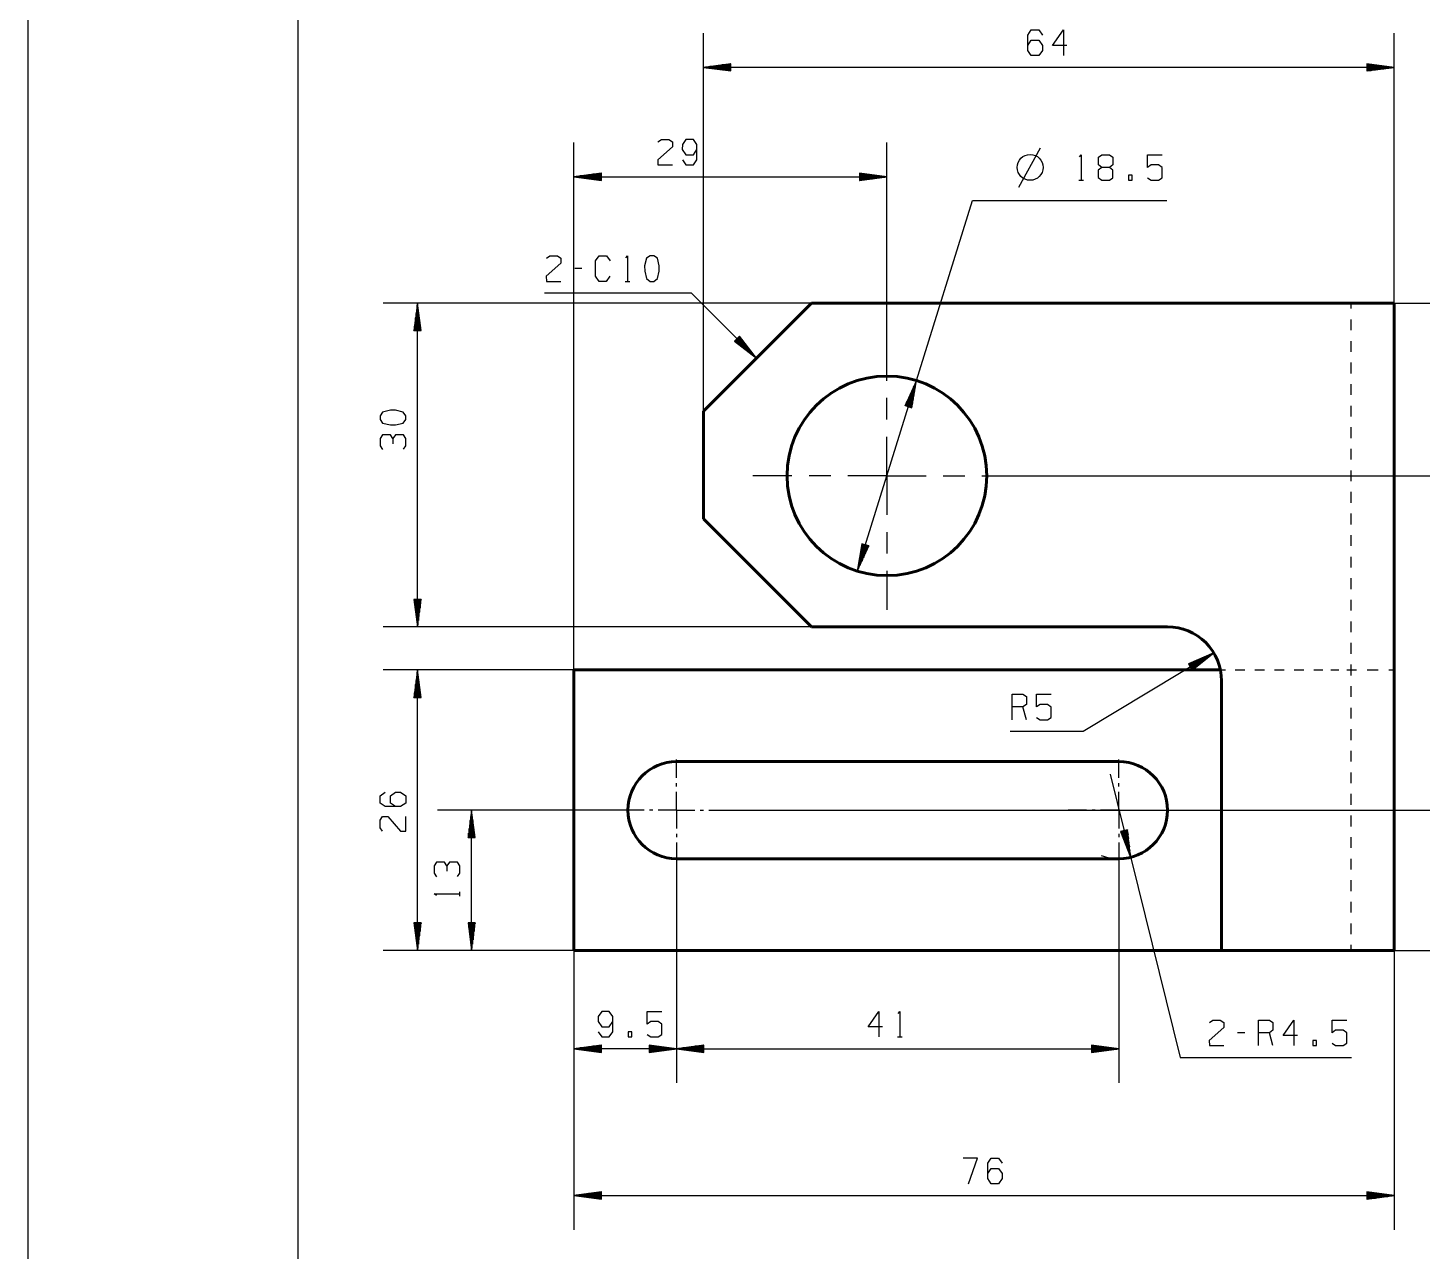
# Model space of a CAD drawing. Header units: millimetres. Extents: x 0 to 210, y 0 to 503.
# Drawn here: x 0 to 129.2, y 84.4 to 197.8 of the extents above; entities that cross this region are included whole.
import ezdxf

# ---------------------------------------------------------------- set-up
doc = ezdxf.new("R2010")
doc.units = ezdxf.units.MM
doc.layers.add('101', color=7, linetype='CONTINUOUS', true_color=0xffffff)

msp = doc.modelspace()

# ---------------------------------------------------------------- linework, layer by layer
at = {"layer": '101', "color": 133, "linetype": 'Continuous'}
for p, q in [((0, 297), (0, 0)), ((25, 292), (25, 5))]:
    msp.add_line(p, q, dxfattribs=at)
at = {"layer": '101', "color": 22, "linetype": 'Continuous'}
for p, q in [((62.60194, 162.27106), (62.60194, 197.31416)), ((126.60194, 172.27106), (126.60194, 197.31416)), ((65.14194, 194.47356), (62.60194, 194.13916)), ((126.60194, 194.13916), (62.60194, 194.13916)), ((62.60194, 194.13916), (65.14194, 193.80478)), ((65.14194, 194.16457), (62.79487, 194.16457)), ((65.14194, 194.11375), (62.79487, 194.11375)), ((65.14194, 194.21536), (63.18074, 194.21536)), ((65.14194, 194.06297), (63.18074, 194.06297)), ((65.14194, 194.26616), (63.5666, 194.26616)), ((65.14194, 194.01216), (63.5666, 194.01216)), ((65.14194, 194.31697), (63.95247, 194.31697)), ((65.14194, 193.96135), (63.95247, 193.96135)), ((65.14194, 194.36777), (64.33833, 194.36777)), ((65.14194, 193.91057), (64.33833, 193.91057)), ((65.14194, 194.41856), (64.72419, 194.41856)), ((65.14194, 193.85976), (64.72419, 193.85976)), ((65.14194, 194.46936), (65.11005, 194.46936)), ((65.14194, 194.46936), (65.11005, 194.46936)), ((65.14194, 193.80898), (65.11005, 193.80898)), ((65.14194, 193.80898), (65.11005, 193.80898)), ((65.14194, 193.80478), (65.14194, 194.47356)), ((126.60194, 194.13916), (124.06194, 194.47356)), ((124.06194, 194.47356), (124.06194, 193.80478)), ((124.06194, 194.46936), (124.09383, 194.46936)), ((124.06194, 194.46936), (124.09383, 194.46936)), ((124.06194, 194.41856), (124.47968, 194.41856)), ((124.06194, 194.36777), (124.86555, 194.36777)), ((124.06194, 194.31697), (125.25142, 194.31697)), ((124.06194, 194.26616), (125.63728, 194.26616)), ((124.06194, 194.21536), (126.02314, 194.21536)), ((124.06194, 194.16457), (126.40901, 194.16457)), ((124.06194, 193.80478), (126.60194, 194.13916)), ((124.06194, 194.11375), (126.40901, 194.11375)), ((124.06194, 194.06297), (126.02314, 194.06297)), ((124.06194, 194.01216), (125.63728, 194.01216)), ((124.06194, 193.96135), (125.25142, 193.96135)), ((124.06194, 193.91057), (124.86555, 193.91057)), ((124.06194, 193.85976), (124.47968, 193.85976)), ((124.06194, 193.80898), (124.09383, 193.80898)), ((124.06194, 193.80898), (124.09383, 193.80898)), ((50.60194, 112.27104), (50.60194, 187.17171)), ((79.60194, 168.69604), (79.60194, 187.17171)), ((53.14194, 184.3311), (50.60194, 183.99672)), ((50.60194, 183.99672), (79.60194, 183.99672)), ((50.60194, 183.99672), (53.14194, 183.66232)), ((53.14194, 184.02211), (50.79487, 184.02211)), ((53.14194, 183.97131), (50.79487, 183.97131)), ((53.14194, 184.07291), (51.18073, 184.07291)), ((53.14194, 183.92052), (51.18073, 183.92052)), ((53.14194, 184.12372), (51.5666, 184.12372)), ((53.14194, 183.86972), (51.5666, 183.86972)), ((53.14194, 184.17451), (51.95247, 184.17451)), ((53.14194, 183.81891), (51.95247, 183.81891)), ((53.14194, 184.22531), (52.33833, 184.22531)), ((53.14194, 183.76811), (52.33833, 183.76811)), ((53.14194, 184.27612), (52.72419, 184.27612)), ((53.14194, 183.71732), (52.72419, 183.71732)), ((53.14194, 184.3269), (53.11006, 184.3269)), ((53.14194, 184.3269), (53.11006, 184.3269)), ((53.14194, 183.66652), (53.11006, 183.66652)), ((53.14194, 183.66652), (53.11006, 183.66652)), ((53.14194, 183.66232), (53.14194, 184.3311)), ((79.60194, 183.99672), (77.06194, 184.3311)), ((77.06194, 184.3311), (77.06194, 183.66232)), ((77.06194, 184.3269), (77.09382, 184.3269)), ((77.06194, 184.3269), (77.09382, 184.3269)), ((77.06194, 184.27612), (77.47968, 184.27612)), ((77.06194, 184.22531), (77.86555, 184.22531)), ((77.06194, 184.17451), (78.25141, 184.17451)), ((77.06194, 184.12372), (78.63728, 184.12372)), ((77.06194, 184.07291), (79.02314, 184.07291)), ((77.06194, 184.02211), (79.409, 184.02211)), ((77.06194, 183.66232), (79.60194, 183.99672)), ((77.06194, 183.97131), (79.409, 183.97131)), ((77.06194, 183.92052), (79.02314, 183.92052)), ((77.06194, 183.86972), (78.63728, 183.86972)), ((77.06194, 183.81891), (78.25141, 183.81891)), ((77.06194, 183.76811), (77.86555, 183.76811)), ((77.06194, 183.71732), (77.47968, 183.71732)), ((77.06194, 183.66652), (77.09382, 183.66652)), ((77.06194, 183.66652), (77.09382, 183.66652)), ((76.8529, 147.43898), (87.5425, 181.78232)), ((87.5425, 181.78232), (105.53839, 181.78232)), ((61.48253, 173.20992), (47.87766, 173.20992)), ((61.48253, 173.20992), (67.51167, 167.18077)), ((72.60194, 172.27106), (32.93176, 172.27106)), ((36.10675, 172.27106), (35.77236, 169.73105)), ((36.08136, 169.73105), (36.08136, 172.07812)), ((36.10675, 142.27106), (36.10675, 172.27106)), ((36.44115, 169.73105), (36.10675, 172.27106)), ((36.13216, 169.73105), (36.13216, 172.07812)), ((126.60194, 172.27106), (145.72563, 172.27106)), ((35.87815, 169.73105), (35.87815, 170.53467)), ((35.92896, 169.73105), (35.92896, 170.92053)), ((35.97975, 169.73105), (35.97975, 171.30638)), ((36.03056, 169.73105), (36.03056, 171.69226)), ((36.18296, 169.73105), (36.18296, 171.69226)), ((36.23375, 169.73105), (36.23375, 171.30638)), ((36.28455, 169.73105), (36.28455, 170.92053)), ((36.33535, 169.73105), (36.33535, 170.53467)), ((35.77236, 169.73105), (36.44115, 169.73105)), ((35.77655, 169.73105), (35.77655, 169.76294)), ((35.77655, 169.73105), (35.77655, 169.76294)), ((35.82735, 169.73105), (35.82735, 170.14879)), ((36.38615, 169.73105), (36.38615, 170.14879)), ((36.43695, 169.73105), (36.43695, 169.76294)), ((36.43695, 169.73105), (36.43695, 169.76294)), ((65.95207, 169.21329), (65.47916, 168.74037)), ((65.47916, 168.74037), (67.51167, 167.18077)), ((65.48213, 168.74335), (65.50468, 168.72079)), ((65.48213, 168.74335), (65.50468, 168.72079)), ((65.51805, 168.77927), (65.81345, 168.48387)), ((65.55398, 168.81519), (66.12222, 168.24695)), ((65.5899, 168.8511), (66.43098, 168.01003)), ((65.62582, 168.88702), (66.73975, 167.77309)), ((65.66174, 168.92296), (67.04852, 167.53616)), ((65.69765, 168.95888), (67.35728, 167.29924)), ((65.73358, 168.9948), (67.3932, 167.33516)), ((65.7695, 169.03072), (67.15628, 167.64394)), ((65.80542, 169.06664), (66.91936, 167.9527)), ((65.84134, 169.10255), (66.68243, 168.26146)), ((65.87727, 169.13847), (66.4455, 168.57024)), ((65.91319, 169.17441), (66.20857, 168.87901)), ((65.9491, 169.21031), (65.97165, 169.18777)), ((65.9491, 169.21031), (65.97165, 169.18777)), ((67.51167, 167.18077), (65.95207, 169.21329)), ((82.35098, 165.1031), (81.27682, 162.77725)), ((81.47485, 162.71561), (81.94302, 164.21977)), ((81.52335, 162.70053), (82.10621, 164.5731)), ((81.57185, 162.68542), (82.26939, 164.92644)), ((81.62036, 162.67032), (82.31789, 164.91135)), ((81.66886, 162.65523), (82.25172, 164.52782)), ((81.71737, 162.64014), (82.18555, 164.14429)), ((81.9154, 162.57849), (82.35098, 165.1031)), ((81.28082, 162.776), (81.2903, 162.80646)), ((81.28082, 162.776), (81.2903, 162.80646)), ((81.32933, 162.76091), (81.45348, 163.15979)), ((81.37784, 162.74582), (81.61666, 163.51312)), ((81.42634, 162.73071), (81.77985, 163.86646)), ((81.76587, 162.62503), (82.11938, 163.76076)), ((81.81438, 162.60994), (82.05321, 163.37724)), ((81.86288, 162.59483), (81.98704, 162.9937)), ((81.27682, 162.77725), (81.9154, 162.57849)), ((81.91138, 162.57974), (81.92086, 162.61018)), ((81.91138, 162.57974), (81.92086, 162.61018)), ((92.02695, 156.27104), (136.17979, 156.27104)), ((77.28848, 149.96361), (76.8529, 147.43898)), ((77.58352, 149.87178), (76.88599, 147.63075)), ((77.53502, 149.88687), (76.95216, 148.01428)), ((77.48651, 149.90196), (77.01833, 148.39781)), ((77.438, 149.91707), (77.0845, 148.78133)), ((77.3895, 149.93216), (77.15067, 149.16487)), ((77.341, 149.94725), (77.21684, 149.54839)), ((77.29249, 149.96236), (77.28302, 149.93192)), ((77.29249, 149.96236), (77.28302, 149.93192)), ((77.92706, 149.76485), (77.28848, 149.96361)), ((76.8529, 147.43898), (77.92706, 149.76485)), ((77.63203, 149.85667), (76.93449, 147.61566)), ((77.68053, 149.84158), (77.09767, 147.96899)), ((77.72903, 149.82648), (77.26085, 148.32233)), ((77.77754, 149.81139), (77.42403, 148.67566)), ((77.82604, 149.7963), (77.58721, 149.02899)), ((77.87455, 149.78119), (77.7504, 149.38232)), ((77.92305, 149.76608), (77.91357, 149.73566)), ((77.92305, 149.76608), (77.91357, 149.73566)), ((36.44115, 144.81105), (35.77236, 144.81105)), ((35.77236, 144.81105), (36.10675, 142.27106)), ((35.77655, 144.81105), (35.77655, 144.77917)), ((35.77655, 144.81105), (35.77655, 144.77917)), ((35.82735, 144.81105), (35.82735, 144.3933)), ((35.87815, 144.81105), (35.87815, 144.00745)), ((35.92896, 144.81105), (35.92896, 143.62157)), ((35.97975, 144.81105), (35.97975, 143.2357)), ((36.03056, 144.81105), (36.03056, 142.84985)), ((36.08136, 144.81105), (36.08136, 142.46397)), ((36.10675, 142.27106), (36.44115, 144.81105)), ((36.13216, 144.81105), (36.13216, 142.46397)), ((36.18296, 144.81105), (36.18296, 142.84985)), ((36.23375, 144.81105), (36.23375, 143.2357)), ((36.28455, 144.81105), (36.28455, 143.62157)), ((36.33535, 144.81105), (36.33535, 144.00745)), ((36.38615, 144.81105), (36.38615, 144.3933)), ((36.43695, 144.81105), (36.43695, 144.77917)), ((36.43695, 144.81105), (36.43695, 144.77917)), ((72.60194, 142.27106), (32.93176, 142.27106)), ((109.88447, 139.85173), (97.78679, 132.56158)), ((109.88447, 139.85173), (107.53635, 138.82716)), ((107.66962, 138.606), (109.3494, 139.61826)), ((107.69584, 138.5625), (109.70612, 139.7739)), ((107.72206, 138.519), (109.73233, 139.73039)), ((107.88155, 138.25432), (109.88447, 139.85173)), ((50.60194, 138.27104), (32.93176, 138.27104)), ((36.10675, 138.27104), (35.77236, 135.73105)), ((36.10675, 112.27104), (36.10675, 138.27104)), ((36.44115, 135.73105), (36.10675, 138.27104)), ((107.53635, 138.82716), (107.88155, 138.25432)), ((107.53851, 138.82356), (107.56582, 138.84001)), ((107.53851, 138.82356), (107.56582, 138.84001)), ((107.56474, 138.78004), (107.92255, 138.99567)), ((107.59096, 138.73654), (108.27925, 139.15132)), ((107.61718, 138.69302), (108.63596, 139.30696)), ((107.64339, 138.64952), (108.99269, 139.4626)), ((107.74828, 138.47548), (109.42806, 139.48773)), ((107.7745, 138.43196), (109.12378, 139.24506)), ((107.80071, 138.38846), (108.81951, 139.00238)), ((107.82693, 138.34494), (108.51523, 138.75972)), ((107.85315, 138.30144), (108.21096, 138.51704)), ((107.87937, 138.25792), (107.90668, 138.27437)), ((107.87937, 138.25792), (107.90668, 138.27437)), ((35.97975, 135.73105), (35.97975, 137.30638)), ((36.03056, 135.73105), (36.03056, 137.69225)), ((36.08136, 135.73105), (36.08136, 138.07812)), ((36.13216, 135.73105), (36.13216, 138.07812)), ((36.18296, 135.73105), (36.18296, 137.69225)), ((36.23375, 135.73105), (36.23375, 137.30638)), ((35.77236, 135.73105), (36.44115, 135.73105)), ((35.77655, 135.73105), (35.77655, 135.76294)), ((35.77655, 135.73105), (35.77655, 135.76294)), ((35.82735, 135.73105), (35.82735, 136.14879)), ((35.87815, 135.73105), (35.87815, 136.53465)), ((35.92896, 135.73105), (35.92896, 136.92053)), ((36.28455, 135.73105), (36.28455, 136.92053)), ((36.33535, 135.73105), (36.33535, 136.53465)), ((36.38615, 135.73105), (36.38615, 136.14879)), ((36.43695, 135.73105), (36.43695, 135.76294)), ((36.43695, 135.73105), (36.43695, 135.76294)), ((97.78679, 132.56158), (91.01134, 132.56158)), ((100.27838, 128.60843), (106.75844, 102.34865)), ((55.40194, 125.27104), (37.94332, 125.27104)), ((41.11832, 125.27104), (40.78392, 122.73105)), ((40.99132, 122.73105), (40.99132, 124.30639)), ((41.04212, 122.73105), (41.04212, 124.69225)), ((41.09292, 122.73105), (41.09292, 125.07812)), ((41.11832, 112.27104), (41.11832, 125.27104)), ((41.45272, 122.73105), (41.11832, 125.27104)), ((41.14372, 122.73105), (41.14372, 125.07812)), ((41.19452, 122.73105), (41.19452, 124.69225)), ((41.24532, 122.73105), (41.24532, 124.30639)), ((64.80194, 125.27104), (136.17979, 125.27104)), ((40.78392, 122.73105), (41.45272, 122.73105)), ((40.78812, 122.73105), (40.78812, 122.76293)), ((40.78812, 122.73105), (40.78812, 122.76293)), ((40.83892, 122.73105), (40.83892, 123.1488)), ((40.88972, 122.73105), (40.88972, 123.53465)), ((40.94052, 122.73105), (40.94052, 123.92052)), ((41.29612, 122.73105), (41.29612, 123.92052)), ((41.34692, 122.73105), (41.34692, 123.53465)), ((41.39772, 122.73105), (41.39772, 123.1488)), ((41.44852, 122.73105), (41.44852, 122.76293)), ((41.44852, 122.73105), (41.44852, 122.76293)), ((101.89617, 123.44824), (101.24686, 123.28801)), ((101.24686, 123.28801), (102.18005, 120.9021)), ((101.25093, 123.28902), (101.25858, 123.25806)), ((101.25093, 123.28902), (101.25858, 123.25806)), ((101.30026, 123.30119), (101.40034, 122.89561)), ((101.34958, 123.31336), (101.54211, 122.53316)), ((101.3989, 123.32553), (101.68388, 122.1707)), ((101.44822, 123.33771), (101.82563, 121.80825)), ((101.49754, 123.34987), (101.9674, 121.44579)), ((101.54686, 123.36205), (102.10917, 121.08333)), ((101.59618, 123.37422), (102.15849, 121.0955)), ((101.6455, 123.38638), (102.11536, 121.48231)), ((101.69482, 123.39856), (102.07224, 121.86909)), ((101.74414, 123.41072), (102.02911, 122.25589)), ((101.79346, 123.4229), (101.98598, 122.64268)), ((101.84278, 123.43507), (101.94286, 123.02949)), ((101.8921, 123.44724), (101.89973, 123.41628)), ((101.8921, 123.44724), (101.89973, 123.41628)), ((102.18005, 120.9021), (101.89617, 123.44824)), ((60.10194, 120.57105), (60.10194, 99.97768)), ((60.10194, 120.57105), (60.10194, 99.97768)), ((101.10194, 120.57105), (101.10194, 99.97768)), ((36.44115, 114.81104), (35.77236, 114.81104)), ((35.77236, 114.81104), (36.10675, 112.27104)), ((35.77655, 114.81104), (35.77655, 114.77917)), ((35.77655, 114.81104), (35.77655, 114.77917)), ((35.82735, 114.81104), (35.82735, 114.3933)), ((35.87815, 114.81104), (35.87815, 114.00743)), ((35.92896, 114.81104), (35.92896, 113.62157)), ((35.97975, 114.81104), (35.97975, 113.23571)), ((36.03056, 114.81104), (36.03056, 112.84984)), ((36.08136, 114.81104), (36.08136, 112.46398)), ((36.10675, 112.27104), (36.44115, 114.81104)), ((36.13216, 114.81104), (36.13216, 112.46398)), ((36.18296, 114.81104), (36.18296, 112.84984)), ((36.23375, 114.81104), (36.23375, 113.23571)), ((36.28455, 114.81104), (36.28455, 113.62157)), ((36.33535, 114.81104), (36.33535, 114.00743)), ((36.38615, 114.81104), (36.38615, 114.3933)), ((36.43695, 114.81104), (36.43695, 114.77917)), ((36.43695, 114.81104), (36.43695, 114.77917)), ((41.45272, 114.81104), (40.78392, 114.81104)), ((40.78392, 114.81104), (41.11832, 112.27104)), ((40.78812, 114.81104), (40.78812, 114.77917)), ((40.78812, 114.81104), (40.78812, 114.77917)), ((40.83892, 114.81104), (40.83892, 114.3933)), ((40.88972, 114.81104), (40.88972, 114.00743)), ((40.94052, 114.81104), (40.94052, 113.62157)), ((40.99132, 114.81104), (40.99132, 113.23571)), ((41.04212, 114.81104), (41.04212, 112.84984)), ((41.09292, 114.81104), (41.09292, 112.46398)), ((41.11832, 112.27104), (41.45272, 114.81104)), ((41.14372, 114.81104), (41.14372, 112.46398)), ((41.19452, 114.81104), (41.19452, 112.84984)), ((41.24532, 114.81104), (41.24532, 113.23571)), ((41.29612, 114.81104), (41.29612, 113.62157)), ((41.34692, 114.81104), (41.34692, 114.00743)), ((41.39772, 114.81104), (41.39772, 114.3933)), ((41.44852, 114.81104), (41.44852, 114.77917)), ((41.44852, 114.81104), (41.44852, 114.77917)), ((50.60194, 112.27104), (32.93176, 112.27104)), ((50.60194, 112.27104), (37.94332, 112.27104)), ((50.60194, 112.27104), (50.60194, 86.36567)), ((50.60194, 112.27104), (50.60194, 99.97768)), ((126.60194, 112.27104), (126.60194, 86.36567)), ((126.60194, 112.27104), (145.72563, 112.27104)), ((53.14194, 103.48708), (50.60194, 103.15269)), ((53.14194, 103.38128), (52.33833, 103.38128)), ((53.14194, 103.43208), (52.72419, 103.43208)), ((53.14194, 103.48287), (53.11006, 103.48287)), ((53.14194, 103.48287), (53.11006, 103.48287)), ((53.14194, 102.81828), (53.14194, 103.48708)), ((60.10194, 103.15269), (57.56194, 103.48708)), ((57.56194, 103.48708), (57.56194, 102.81828)), ((57.56194, 103.48287), (57.59382, 103.48287)), ((57.56194, 103.48287), (57.59382, 103.48287)), ((57.56194, 103.43208), (57.97968, 103.43208)), ((57.56194, 103.38128), (58.36555, 103.38128)), ((62.64194, 103.48708), (60.10194, 103.15269)), ((62.64194, 103.38128), (61.83833, 103.38128)), ((62.64194, 103.43208), (62.22419, 103.43208)), ((62.64194, 103.48287), (62.61006, 103.48287)), ((62.64194, 103.48287), (62.61006, 103.48287)), ((62.64194, 102.81828), (62.64194, 103.48708)), ((101.10194, 103.15269), (98.56194, 103.48708)), ((98.56194, 103.48708), (98.56194, 102.81828)), ((98.56194, 103.48287), (98.59382, 103.48287)), ((98.56194, 103.48287), (98.59382, 103.48287)), ((98.56194, 103.43208), (98.97969, 103.43208)), ((98.56194, 103.38128), (99.36555, 103.38128)), ((60.10194, 103.15269), (50.60194, 103.15269)), ((50.60194, 103.15269), (53.14194, 102.81828)), ((53.14194, 103.17808), (50.79487, 103.17808)), ((53.14194, 103.12728), (50.79487, 103.12728)), ((53.14194, 103.22887), (51.18073, 103.22887)), ((53.14194, 103.07648), (51.18073, 103.07648)), ((53.14194, 103.27969), (51.5666, 103.27969)), ((53.14194, 103.02568), (51.5666, 103.02568)), ((53.14194, 103.33048), (51.95247, 103.33048)), ((53.14194, 102.97488), (51.95247, 102.97488)), ((53.14194, 102.92408), (52.33833, 102.92408)), ((53.14194, 102.87328), (52.72419, 102.87328)), ((53.14194, 102.82248), (53.11006, 102.82248)), ((53.14194, 102.82248), (53.11006, 102.82248)), ((57.56194, 103.33048), (58.75141, 103.33048)), ((57.56194, 103.27969), (59.13728, 103.27969)), ((57.56194, 103.22887), (59.52314, 103.22887)), ((57.56194, 103.17808), (59.90901, 103.17808)), ((57.56194, 102.81828), (60.10194, 103.15269)), ((57.56194, 103.12728), (59.90901, 103.12728)), ((57.56194, 103.07648), (59.52314, 103.07648)), ((57.56194, 103.02568), (59.13728, 103.02568)), ((57.56194, 102.97488), (58.75141, 102.97488)), ((57.56194, 102.92408), (58.36555, 102.92408)), ((57.56194, 102.87328), (57.97968, 102.87328)), ((57.56194, 102.82248), (57.59382, 102.82248)), ((57.56194, 102.82248), (57.59382, 102.82248)), ((60.10194, 103.15269), (101.10194, 103.15269)), ((60.10194, 103.15269), (62.64194, 102.81828)), ((62.64194, 103.17808), (60.29487, 103.17808)), ((62.64194, 103.12728), (60.29487, 103.12728)), ((62.64194, 103.22887), (60.68073, 103.22887)), ((62.64194, 103.07648), (60.68073, 103.07648)), ((62.64194, 103.27969), (61.0666, 103.27969)), ((62.64194, 103.02568), (61.0666, 103.02568)), ((62.64194, 103.33048), (61.45246, 103.33048)), ((62.64194, 102.97488), (61.45246, 102.97488)), ((62.64194, 102.92408), (61.83833, 102.92408)), ((62.64194, 102.87328), (62.22419, 102.87328)), ((62.64194, 102.82248), (62.61006, 102.82248)), ((62.64194, 102.82248), (62.61006, 102.82248)), ((98.56194, 103.33048), (99.75141, 103.33048)), ((98.56194, 103.27969), (100.13728, 103.27969)), ((98.56194, 103.22887), (100.52314, 103.22887)), ((98.56194, 103.17808), (100.909, 103.17808)), ((98.56194, 102.81828), (101.10194, 103.15269)), ((98.56194, 103.12728), (100.909, 103.12728)), ((98.56194, 103.07648), (100.52314, 103.07648)), ((98.56194, 103.02568), (100.13728, 103.02568)), ((98.56194, 102.97488), (99.75141, 102.97488)), ((98.56194, 102.92408), (99.36555, 102.92408)), ((98.56194, 102.87328), (98.97969, 102.87328)), ((98.56194, 102.82248), (98.59382, 102.82248)), ((98.56194, 102.82248), (98.59382, 102.82248)), ((106.75844, 102.34865), (122.63979, 102.34865)), ((53.14194, 89.87506), (50.60194, 89.54066)), ((50.60194, 89.54066), (126.60194, 89.54066)), ((50.60194, 89.54066), (53.14194, 89.20627)), ((53.14194, 89.56606), (50.79487, 89.56606)), ((53.14194, 89.51526), (50.79487, 89.51526)), ((53.14194, 89.61687), (51.18073, 89.61687)), ((53.14194, 89.46446), (51.18073, 89.46446)), ((53.14194, 89.66766), (51.5666, 89.66766)), ((53.14194, 89.41367), (51.5666, 89.41367)), ((53.14194, 89.71847), (51.95247, 89.71847)), ((53.14194, 89.36287), (51.95247, 89.36287)), ((53.14194, 89.76926), (52.33833, 89.76926)), ((53.14194, 89.31206), (52.33833, 89.31206)), ((53.14194, 89.82006), (52.72419, 89.82006)), ((53.14194, 89.26126), (52.72419, 89.26126)), ((53.14194, 89.87086), (53.11006, 89.87086)), ((53.14194, 89.87086), (53.11006, 89.87086)), ((53.14194, 89.21046), (53.11006, 89.21046)), ((53.14194, 89.21046), (53.11006, 89.21046)), ((53.14194, 89.20627), (53.14194, 89.87506)), ((126.60194, 89.54066), (124.06194, 89.87506)), ((124.06194, 89.87506), (124.06194, 89.20627)), ((124.06194, 89.87086), (124.09383, 89.87086)), ((124.06194, 89.87086), (124.09383, 89.87086)), ((124.06194, 89.82006), (124.47968, 89.82006)), ((124.06194, 89.76926), (124.86555, 89.76926)), ((124.06194, 89.71847), (125.25142, 89.71847)), ((124.06194, 89.66766), (125.63728, 89.66766)), ((124.06194, 89.61687), (126.02314, 89.61687)), ((124.06194, 89.56606), (126.40901, 89.56606)), ((124.06194, 89.20627), (126.60194, 89.54066)), ((124.06194, 89.51526), (126.40901, 89.51526)), ((124.06194, 89.46446), (126.02314, 89.46446)), ((124.06194, 89.41367), (125.63728, 89.41367)), ((124.06194, 89.36287), (125.25142, 89.36287)), ((124.06194, 89.31206), (124.86555, 89.31206)), ((124.06194, 89.26126), (124.47968, 89.26126)), ((124.06194, 89.21046), (124.09383, 89.21046)), ((124.06194, 89.21046), (124.09383, 89.21046))]:
    msp.add_line(p, q, dxfattribs=at)
at = {"layer": '101', "color": 72, "linetype": 'Continuous'}
for p, q in [((92.66096, 197.13167), (92.97911, 197.60667)), ((92.66096, 195.70665), (92.66096, 197.13167)), ((92.66096, 196.18167), (92.97911, 196.65668)), ((92.97911, 197.60667), (93.66843, 197.60667)), ((92.97911, 196.65668), (93.66843, 196.65668)), ((93.66843, 197.60667), (94.00426, 197.13167)), ((93.66843, 196.65668), (94.00426, 196.18167)), ((94.93745, 196.18167), (95.94492, 197.60667)), ((95.94492, 197.60667), (95.94492, 195.23166)), ((92.97911, 195.23166), (92.66096, 195.70665)), ((93.66843, 195.23166), (92.97911, 195.23166)), ((94.00426, 195.70665), (93.66843, 195.23166)), ((94.00426, 196.18167), (94.00426, 195.70665)), ((96.28074, 196.18167), (94.93745, 196.18167)), ((58.37999, 187.23923), (58.69815, 187.46422)), ((58.69815, 187.46422), (59.38747, 187.46422)), ((59.38747, 187.46422), (59.72329, 187.23923)), ((60.97462, 187.46422), (60.65647, 186.98921)), ((61.66394, 187.46422), (60.97462, 187.46422)), ((61.99977, 186.98921), (61.66394, 187.46422)), ((59.72329, 186.76421), (58.36232, 185.56421)), ((59.72329, 187.23923), (59.72329, 186.76421)), ((60.65647, 186.98921), (60.6388, 186.51422)), ((60.6388, 186.51422), (60.97462, 186.03922)), ((60.97462, 186.03922), (61.66394, 186.03922)), ((61.66394, 186.03922), (61.99977, 186.51422)), ((61.99977, 185.56421), (61.99977, 186.98921)), ((91.83249, 183.03107), (93.83249, 186.68106)), ((97.45699, 185.84357), (97.59839, 186.04355)), ((97.59839, 186.04355), (97.59839, 183.66856)), ((99.20322, 185.81856), (99.52136, 186.04355)), ((99.52136, 186.04355), (100.21069, 186.04355)), ((100.21069, 186.04355), (100.54652, 185.81856)), ((103.73849, 184.86856), (103.73849, 186.04355)), ((103.73849, 186.04355), (105.09947, 186.04355)), ((58.36232, 185.56421), (58.37999, 185.08922)), ((58.37999, 185.08922), (59.72329, 185.08922)), ((60.65647, 185.56421), (60.97462, 185.08922)), ((60.97462, 185.08922), (61.66394, 185.08922)), ((61.66394, 185.08922), (61.99977, 185.56421)), ((99.52136, 184.86856), (99.18554, 184.61856)), ((99.20322, 185.09355), (99.20322, 185.81856)), ((99.52136, 184.86856), (99.20322, 185.09355)), ((100.21069, 184.86856), (99.52136, 184.86856)), ((100.54652, 185.09355), (100.21069, 184.86856)), ((100.54652, 184.61856), (100.21069, 184.86856)), ((100.54652, 185.81856), (100.54652, 185.09355)), ((104.07431, 185.09355), (103.73849, 184.86856)), ((104.76364, 185.09355), (104.07431, 185.09355)), ((105.09947, 184.84357), (104.76364, 185.09355)), ((105.09947, 183.89357), (105.09947, 184.84357)), ((97.38628, 183.66856), (97.81049, 183.66856)), ((99.18554, 184.61856), (99.18554, 183.91856)), ((99.18554, 183.91856), (99.52136, 183.66856)), ((99.52136, 183.66856), (100.21069, 183.66856)), ((100.21069, 183.66856), (100.54652, 183.89357)), ((100.54652, 183.89357), (100.54652, 184.61856)), ((102.31042, 184.14355), (101.97459, 184.14355)), ((101.97459, 184.14355), (101.97459, 183.66856)), ((101.97459, 183.66856), (102.31042, 183.66856)), ((102.31042, 183.66856), (102.31042, 184.14355)), ((103.73849, 183.89357), (104.07431, 183.66856)), ((104.07431, 183.66856), (104.76364, 183.66856)), ((104.76364, 183.66856), (105.09947, 183.89357)), ((49.39771, 175.97742), (48.03673, 174.7774)), ((48.05441, 176.45242), (48.37256, 176.67743)), ((48.37256, 176.67743), (49.06188, 176.67743)), ((49.06188, 176.67743), (49.39771, 176.45242)), ((49.39771, 176.45242), (49.39771, 175.97742)), ((52.60736, 176.20242), (52.94318, 176.67743)), ((52.60736, 174.7774), (52.60736, 176.20242)), ((52.94318, 176.67743), (53.61483, 176.67743)), ((53.61483, 176.67743), (53.95066, 176.20242)), ((55.41408, 176.47742), (55.55548, 176.67743)), ((55.55548, 176.67743), (55.55548, 174.30241)), ((57.31938, 176.45242), (57.14263, 175.7274)), ((57.14263, 175.7274), (57.16031, 175.25243)), ((57.6552, 176.67743), (57.31938, 176.45242)), ((57.99103, 176.67743), (57.6552, 176.67743)), ((58.32685, 176.45242), (57.99103, 176.67743)), ((58.50361, 175.7274), (58.32685, 176.45242)), ((58.50361, 175.25243), (58.50361, 175.7274)), ((48.03673, 174.7774), (48.05441, 174.30241)), ((51.33836, 175.50241), (50.66671, 175.50241)), ((52.94318, 174.30241), (52.60736, 174.7774)), ((53.93298, 174.7774), (53.59716, 174.30241)), ((57.16031, 175.25243), (57.31938, 174.55241)), ((57.31938, 174.55241), (57.6552, 174.30241)), ((57.99103, 174.30241), (58.32685, 174.55241)), ((58.32685, 174.55241), (58.50361, 175.25243)), ((48.05441, 174.30241), (49.39771, 174.30241)), ((53.59716, 174.30241), (52.94318, 174.30241)), ((55.34338, 174.30241), (55.76758, 174.30241)), ((57.6552, 174.30241), (57.99103, 174.30241)), ((32.86425, 162.17397), (32.63926, 161.83815)), ((32.63926, 161.83815), (32.63926, 161.50232)), ((32.63926, 161.50232), (32.86425, 161.1665)), ((33.58925, 162.35072), (32.86425, 162.17397)), ((34.06425, 162.35072), (33.58925, 162.35072)), ((34.76426, 162.17397), (34.06425, 162.35072)), ((35.01426, 161.83815), (34.76426, 162.17397)), ((34.76426, 161.1665), (35.01426, 161.50232)), ((35.01426, 161.50232), (35.01426, 161.83815)), ((32.86425, 161.1665), (33.58925, 160.98976)), ((33.58925, 160.98976), (34.06425, 161.00743)), ((34.06425, 161.00743), (34.76426, 161.1665)), ((32.86425, 160.07425), (32.63926, 159.73843)), ((32.63926, 159.73843), (32.63926, 159.0491)), ((32.63926, 159.0491), (32.86425, 158.71327)), ((33.58925, 160.07425), (32.86425, 160.07425)), ((33.81425, 159.73843), (33.58925, 160.07425)), ((34.06425, 160.07425), (33.81425, 159.73843)), ((33.81425, 159.73843), (33.81425, 159.22585)), ((34.78925, 160.07425), (34.06425, 160.07425)), ((35.01426, 159.73843), (34.78925, 160.07425)), ((34.78925, 158.73094), (35.01426, 159.0491)), ((35.01426, 159.0491), (35.01426, 159.73843)), ((91.18808, 133.65408), (91.18808, 136.0291)), ((91.18808, 136.0291), (92.19556, 136.0291)), ((92.19556, 136.0291), (92.53139, 135.80409)), ((92.53139, 135.80409), (92.53139, 135.07909)), ((93.44689, 134.8541), (93.44689, 136.0291)), ((93.44689, 136.0291), (94.80786, 136.0291)), ((92.19556, 134.8541), (91.18808, 134.8541)), ((92.53139, 135.07909), (92.19556, 134.8541)), ((92.53139, 133.65408), (92.19556, 134.8541)), ((93.78271, 135.07909), (93.44689, 134.8541)), ((94.47204, 135.07909), (93.78271, 135.07909)), ((94.80786, 134.8291), (94.47204, 135.07909)), ((94.80786, 133.87909), (94.80786, 134.8291)), ((93.44689, 133.87909), (93.78271, 133.65408)), ((93.78271, 133.65408), (94.47204, 133.65408)), ((94.47204, 133.65408), (94.80786, 133.87909)), ((32.63926, 126.61402), (33.11425, 126.94984)), ((32.63926, 125.9247), (32.63926, 126.61402)), ((33.58925, 126.61402), (34.06425, 126.94984)), ((33.58925, 125.9247), (33.58925, 126.61402)), ((34.06425, 126.94984), (34.53925, 126.94984)), ((34.53925, 126.94984), (35.01426, 126.61402)), ((35.01426, 126.61402), (35.01426, 125.9247)), ((33.11425, 125.60655), (32.63926, 125.9247)), ((34.53925, 125.60655), (33.11425, 125.60655)), ((34.06425, 125.60655), (33.58925, 125.9247)), ((35.01426, 125.9247), (34.53925, 125.60655)), ((32.63926, 124.33755), (32.86425, 124.67338)), ((32.63926, 123.64822), (32.63926, 124.33755)), ((32.86425, 124.67338), (33.33925, 124.67338)), ((33.33925, 124.67338), (34.53925, 123.31239)), ((35.01426, 123.33007), (35.01426, 124.67338)), ((32.86425, 123.33007), (32.63926, 123.64822)), ((34.53925, 123.31239), (35.01426, 123.33007)), ((37.87582, 120.44985), (37.65082, 120.11403)), ((38.60082, 120.44985), (37.87582, 120.44985)), ((38.82582, 120.11403), (38.60082, 120.44985)), ((39.07582, 120.44985), (38.82582, 120.11403)), ((39.80082, 120.44985), (39.07582, 120.44985)), ((40.02582, 120.11403), (39.80082, 120.44985)), ((37.65082, 120.11403), (37.65082, 119.42469)), ((37.65082, 119.42469), (37.87582, 119.08887)), ((38.82582, 120.11403), (38.82582, 119.60145)), ((39.80082, 119.10654), (40.02582, 119.42469)), ((40.02582, 119.42469), (40.02582, 120.11403)), ((40.02582, 117.28962), (40.02582, 117.71382)), ((37.85082, 117.36032), (37.65082, 117.50172)), ((37.65082, 117.50172), (40.02582, 117.50172)), ((52.85371, 106.14518), (52.83603, 105.67018)), ((53.17186, 106.62019), (52.85371, 106.14518)), ((53.86118, 106.62019), (53.17186, 106.62019)), ((54.197, 106.14518), (53.86118, 106.62019)), ((54.197, 104.72018), (54.197, 106.14518)), ((57.38898, 105.44518), (57.38898, 106.62019)), ((57.38898, 106.62019), (58.74995, 106.62019)), ((77.84873, 105.19518), (78.8562, 106.62019)), ((78.8562, 106.62019), (78.8562, 104.24518)), ((80.65545, 106.42018), (80.79685, 106.62019)), ((80.79685, 106.62019), (80.79685, 104.24518)), ((52.83603, 105.67018), (53.17186, 105.19518)), ((52.85371, 104.72018), (53.17186, 104.24518)), ((53.17186, 105.19518), (53.86118, 105.19518)), ((53.86118, 105.19518), (54.197, 105.67018)), ((53.86118, 104.24518), (54.197, 104.72018)), ((55.96091, 104.72018), (55.62508, 104.72018)), ((55.62508, 104.72018), (55.62508, 104.24518)), ((55.96091, 104.24518), (55.96091, 104.72018)), ((57.7248, 105.67018), (57.38898, 105.44518)), ((58.41413, 105.67018), (57.7248, 105.67018)), ((58.74995, 105.42018), (58.41413, 105.67018)), ((58.74995, 104.47018), (58.74995, 105.42018)), ((79.19202, 105.19518), (77.84873, 105.19518)), ((110.81849, 105.11615), (109.45752, 103.91615)), ((109.47519, 105.59115), (109.79334, 105.81615)), ((109.79334, 105.81615), (110.48267, 105.81615)), ((110.48267, 105.81615), (110.81849, 105.59115)), ((110.81849, 105.59115), (110.81849, 105.11615)), ((114.02814, 103.44115), (114.02814, 105.81615)), ((114.02814, 105.81615), (115.03561, 105.81615)), ((115.03561, 105.81615), (115.37144, 105.59115)), ((115.37144, 104.86615), (115.03561, 104.64115)), ((115.37144, 105.59115), (115.37144, 104.86615)), ((116.30462, 104.39115), (117.31209, 105.81615)), ((117.31209, 105.81615), (117.31209, 103.44115)), ((120.8399, 104.64115), (120.8399, 105.81615)), ((120.8399, 105.81615), (122.20087, 105.81615)), ((121.17572, 104.86615), (120.8399, 104.64115)), ((121.86504, 104.86615), (121.17572, 104.86615)), ((122.20087, 104.61615), (121.86504, 104.86615)), ((53.17186, 104.24518), (53.86118, 104.24518)), ((55.62508, 104.24518), (55.96091, 104.24518)), ((57.38898, 104.47018), (57.7248, 104.24518)), ((57.7248, 104.24518), (58.41413, 104.24518)), ((58.41413, 104.24518), (58.74995, 104.47018)), ((80.58475, 104.24518), (81.00896, 104.24518)), ((109.45752, 103.91615), (109.47519, 103.44115)), ((109.47519, 103.44115), (110.81849, 103.44115)), ((112.75915, 104.64115), (112.08749, 104.64115)), ((115.03561, 104.64115), (114.02814, 104.64115)), ((115.37144, 103.44115), (115.03561, 104.64115)), ((117.64791, 104.39115), (116.30462, 104.39115)), ((119.41182, 103.91615), (119.07599, 103.91615)), ((119.07599, 103.91615), (119.07599, 103.44115)), ((119.07599, 103.44115), (119.41182, 103.44115)), ((119.41182, 103.44115), (119.41182, 103.91615)), ((120.8399, 103.66615), (121.17572, 103.44115)), ((121.17572, 103.44115), (121.86504, 103.44115)), ((121.86504, 103.44115), (122.20087, 103.66615)), ((122.20087, 103.66615), (122.20087, 104.61615)), ((88.00426, 93.00816), (86.66096, 93.00816)), ((87.15586, 90.63317), (88.00426, 93.00816)), ((88.93744, 92.53316), (89.25558, 93.00816)), ((88.93744, 91.10817), (88.93744, 92.53316)), ((88.93744, 91.58317), (89.25558, 92.05817)), ((89.25558, 93.00816), (89.94491, 93.00816)), ((89.25558, 92.05817), (89.94491, 92.05817)), ((89.94491, 93.00816), (90.28074, 92.53316)), ((89.94491, 92.05817), (90.28074, 91.58317)), ((89.25558, 90.63317), (88.93744, 91.10817)), ((89.94491, 90.63317), (89.25558, 90.63317)), ((90.28074, 91.10817), (89.94491, 90.63317)), ((90.28074, 91.58317), (90.28074, 91.10817))]:
    msp.add_line(p, q, dxfattribs=at)
at = {"layer": '101', "color": 151, "linetype": 'Continuous', "lineweight": 60}
for p, q in [((72.60194, 172.27106), (62.60194, 162.27106)), ((120.60194, 172.27106), (72.60194, 172.27106)), ((120.60194, 172.27106), (121.77248, 172.27106)), ((121.77248, 172.27106), (122.89804, 172.27106)), ((122.89804, 172.27106), (123.93536, 172.27106)), ((123.93536, 172.27106), (124.84458, 172.27106)), ((124.84458, 172.27106), (125.59076, 172.27106)), ((125.59076, 172.27106), (126.14521, 172.27106)), ((126.14521, 172.27106), (126.48665, 172.27106)), ((126.48665, 172.27106), (126.60194, 172.27106)), ((126.60194, 172.27106), (126.60194, 112.27104)), ((62.60194, 152.27106), (62.60194, 162.27106)), ((62.60194, 152.27106), (72.60194, 142.27106)), ((105.60194, 142.27106), (72.60194, 142.27106)), ((50.60194, 138.27104), (110.50041, 138.27104)), ((50.60194, 112.27104), (50.60194, 138.27104)), ((110.60194, 112.27104), (110.60194, 137.27104)), ((60.10194, 129.77104), (101.10194, 129.77104)), ((101.10194, 120.77105), (60.10194, 120.77105)), ((50.60194, 112.27104), (110.60175, 112.27104)), ((120.60194, 112.27104), (110.60194, 112.27104)), ((121.77248, 112.27104), (120.60194, 112.27104)), ((122.89804, 112.27104), (121.77248, 112.27104)), ((123.93536, 112.27104), (122.89804, 112.27104)), ((124.84458, 112.27104), (123.93536, 112.27104)), ((125.59076, 112.27104), (124.84458, 112.27104)), ((126.14521, 112.27104), (125.59076, 112.27104)), ((126.48665, 112.27104), (126.14521, 112.27104)), ((126.60194, 112.27104), (126.48665, 112.27104))]:
    msp.add_line(p, q, dxfattribs=at)
at = {"layer": '101', "color": 53, "linetype": 'Continuous'}
for p, q in [((122.60194, 171.77106), (122.60194, 172.27106)), ((122.60194, 169.77104), (122.60194, 170.77104)), ((122.60194, 167.77104), (122.60194, 168.77104)), ((122.60194, 165.77104), (122.60194, 166.77104)), ((122.60194, 163.77106), (122.60194, 164.77106)), ((122.60194, 161.77106), (122.60194, 162.77106)), ((122.60194, 159.77104), (122.60194, 160.77106)), ((122.60194, 157.77104), (122.60194, 158.77104)), ((122.60194, 155.77104), (122.60194, 156.77104)), ((122.60194, 153.77106), (122.60194, 154.77104)), ((122.60194, 151.77106), (122.60194, 152.77106)), ((122.60194, 149.77104), (122.60194, 150.77106)), ((122.60194, 147.77104), (122.60194, 148.77104)), ((122.60194, 145.77104), (122.60194, 146.77104)), ((122.60194, 143.77106), (122.60194, 144.77104)), ((122.60194, 141.77106), (122.60194, 142.77106)), ((122.60194, 139.77104), (122.60194, 140.77106)), ((110.50041, 138.27104), (110.95548, 138.27104)), ((111.86564, 138.27104), (112.77579, 138.27104)), ((113.68594, 138.27104), (114.5961, 138.27104)), ((115.50625, 138.27104), (116.4164, 138.27104)), ((117.32656, 138.27104), (118.23672, 138.27104)), ((119.14686, 138.27104), (119.60194, 138.27104)), ((119.60194, 138.27104), (119.97694, 138.27104)), ((120.72694, 138.27104), (121.10194, 138.27104)), ((121.10194, 138.27104), (121.47694, 138.27104)), ((122.22694, 138.27104), (122.49972, 138.27104)), ((122.49972, 138.27104), (122.60194, 138.27104)), ((122.60194, 137.77104), (122.60194, 138.77104)), ((122.60194, 138.27104), (123.10194, 138.27104)), ((124.10194, 138.27104), (125.10194, 138.27104)), ((126.10194, 138.27104), (126.60194, 138.27104)), ((122.60194, 135.77104), (122.60194, 136.77104)), ((122.60194, 133.77104), (122.60194, 134.77104)), ((122.60194, 131.77106), (122.60194, 132.77106)), ((122.60194, 129.77104), (122.60194, 130.77106)), ((122.60194, 127.77105), (122.60194, 128.77104)), ((122.60194, 125.77104), (122.60194, 126.77105)), ((122.60194, 123.77104), (122.60194, 124.77104)), ((122.60194, 121.77105), (122.60194, 122.77105)), ((122.60194, 119.77105), (122.60194, 120.77105)), ((122.60194, 117.77105), (122.60194, 118.77105)), ((122.60194, 115.77105), (122.60194, 116.77105)), ((122.60194, 113.77104), (122.60194, 114.77104)), ((122.60194, 112.27104), (122.60194, 112.77104))]:
    msp.add_line(p, q, dxfattribs=at)
at = {"layer": '101', "color": 151, "linetype": 'Continuous'}
for p, q in [((79.60194, 165.07436), (79.60194, 168.69604)), ((79.60194, 161.48024), (79.60194, 163.48685)), ((79.60194, 156.27104), (79.60194, 159.89275)), ((70.79864, 156.27104), (67.17694, 156.27104)), ((74.39274, 156.27104), (72.38614, 156.27104)), ((79.60194, 156.27104), (75.98024, 156.27104)), ((79.60194, 156.27104), (79.60194, 152.64934)), ((79.60194, 156.27104), (83.22363, 156.27104)), ((84.81113, 156.27104), (86.81774, 156.27104)), ((88.40524, 156.27104), (92.02695, 156.27104)), ((79.60194, 151.06184), (79.60194, 149.05525)), ((79.60194, 147.46774), (79.60194, 143.84604)), ((60.10194, 128.27104), (60.10194, 129.97105)), ((101.10194, 128.27104), (101.10194, 129.97105)), ((60.10194, 127.47105), (60.10194, 127.77105)), ((60.10194, 125.27104), (60.10194, 126.97105)), ((101.10194, 127.47105), (101.10194, 127.77105)), ((101.10194, 125.27104), (101.10194, 126.97105)), ((57.10194, 125.27104), (55.40194, 125.27104)), ((57.90194, 125.27104), (57.60194, 125.27104)), ((60.10194, 125.27104), (58.40194, 125.27104)), ((60.10194, 125.27104), (60.10194, 123.57104)), ((60.10194, 125.27104), (61.80194, 125.27104)), ((62.30194, 125.27104), (62.60194, 125.27104)), ((63.10194, 125.27104), (64.80194, 125.27104)), ((98.10194, 125.27104), (96.40194, 125.27104)), ((98.90193, 125.27104), (98.60194, 125.27104)), ((101.10194, 125.27104), (99.40194, 125.27104)), ((101.10194, 125.27104), (101.10194, 123.57104)), ((101.10194, 125.27104), (102.80193, 125.27104)), ((103.30193, 125.27104), (103.60194, 125.27104)), ((104.10194, 125.27104), (105.80194, 125.27104)), ((60.10194, 123.07104), (60.10194, 122.77105)), ((101.10194, 123.07104), (101.10194, 122.77105)), ((60.10194, 122.27105), (60.10194, 120.57105)), ((101.10194, 122.27105), (101.10194, 120.57105))]:
    msp.add_line(p, q, dxfattribs=at)
at = {"layer": '101', "color": 72, "linetype": 'Continuous'}
msp.add_circle((92.87, 184.86856), 1.2, dxfattribs=at)
at = {"layer": '101', "color": 151, "linetype": 'Continuous', "lineweight": 60}
msp.add_circle((79.60194, 156.27104), 9.25, dxfattribs=at)
for centre, radius, start, end in [((105.60194, 137.27104), 5, 359.9999329, 90), ((60.10194, 125.27104), 4.5, 90, 270), ((101.10194, 125.27104), 4.5, 270, 90)]:
    msp.add_arc(centre, radius, start, end, dxfattribs=at)
at = {"layer": '101', "color": 22, "linetype": 'Continuous'}
for centre, radius, start, end in [((105.60194, 137.27104), 5, 358.6578573, 359.9999329), ((101.10194, 125.27104), 4.5, 248.6567031, 270)]:
    msp.add_arc(centre, radius, start, end, dxfattribs=at)

doc.saveas('drawing.dxf')
